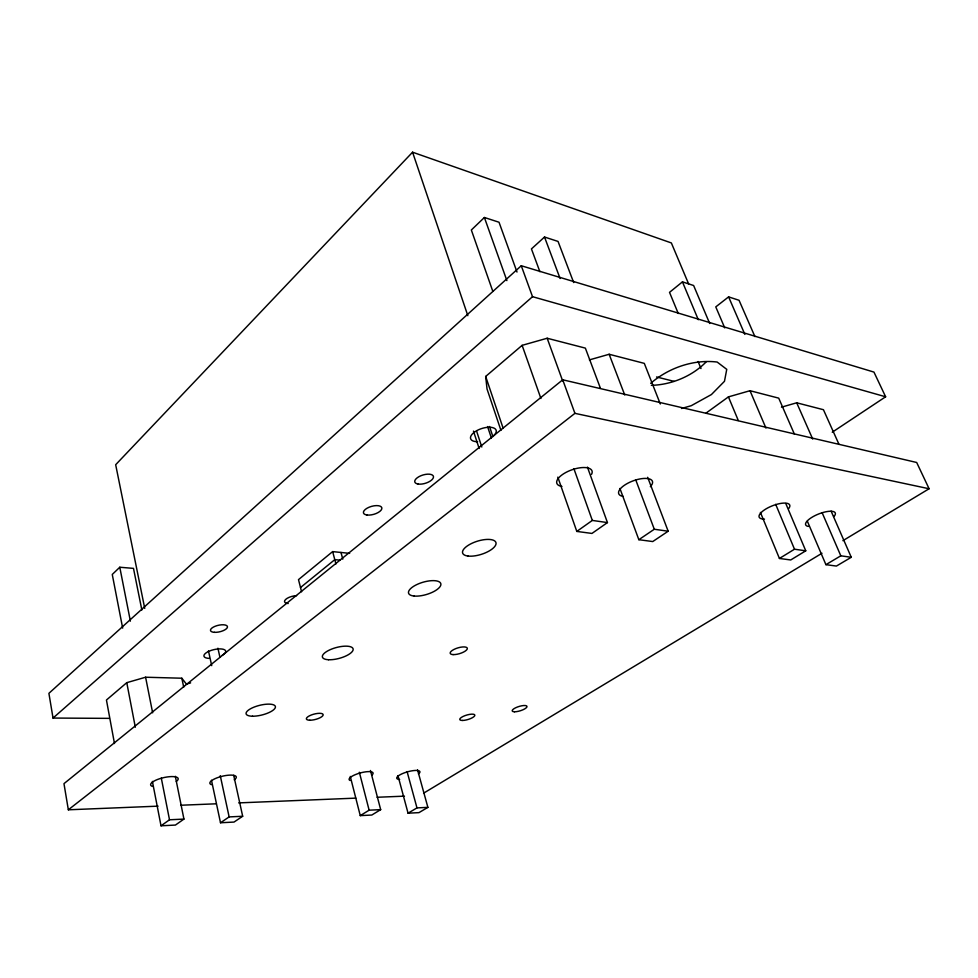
<?xml version="1.0" encoding="UTF-8"?>
<svg xmlns="http://www.w3.org/2000/svg" width="978" height="978" viewBox="0 0 978 978"><rect width="100%" height="100%" fill="white"/><g stroke="black" fill="none" stroke-linecap="round" stroke-linejoin="round"><path stroke-width="1.47" d="M650.688 383.327C668.61 367.887 693.365 359.183 717.155 362.043L726.752 369.354L724.478 381.298L711.422 394.55L691.226 405.711L681.519 408.486M688.561 283.779L671.36 242.947L412.569 152.201L115.673 464.721L144.732 608.365M706.336 361.701C692.375 376.188 671.36 384.843 651.348 385.332M141.859 610.015L133.485 568.377L119.781 567.24L112.262 574.453L122.666 628.12M517.007 272.055L499.024 222.238L484.391 217.483L471.347 230.001L492.839 291.42M573.683 282.569L558.047 241.432L544.514 237.031L531.445 248.913L539.868 271.688M832.254 432.215L885.628 396.787L873.953 372.092L521.274 265.747L48.9 693.329L53.032 718.06L109.414 718.365M53.032 718.06L532.521 296.689L885.628 396.787M190.624 682.889L186.419 684.099L181.835 678.219L145.6 677.228L126.773 682.668L106.443 700.016L114.475 743.524M500.932 430.381L487.032 388.999L485.675 376.444L522.118 345.344L547.167 338.241L585.357 348.119L600.345 388.046M349.647 553.352L332.642 551.604L298.498 579.624L301.579 591.763M300.503 587.534L334.794 559.648L340.368 560.198M709.686 323.498L693.634 285.515L682.448 281.872L669.527 292.349L678.267 313.51M842.889 540.675L929.1 488.755L916.679 462.484L562.729 379.794L63.973 783.647L68.338 809.796L158.081 806.153M68.338 809.796L574.917 413.352L929.1 488.755M754.906 336.579L739.05 300.283L728.598 296.884L715.774 306.896L724.747 327.899M706.165 412.997L728.427 396.885L750.004 390.711L778.72 398.144L794.405 434.134M152.397 781.385L161.015 825.799L169.512 819.784L183.937 819.087L175.319 776.275M557.815 477.142L576.8 531.421L592.326 520.43L607.448 522.582L587.411 467.081M183.937 819.087L175.417 825.065L161.015 825.799M607.448 522.582L591.947 533.438L576.8 531.421M211.48 780.248L220.502 822.755L229.133 816.911L242.678 816.263L233.705 775.322M619.918 488.438L638.842 539.697L654.294 529.245L668.17 531.225L647.68 477.301M242.678 816.263L234.011 822.07L220.502 822.755M668.17 531.225L652.742 541.555L638.842 539.697M350.271 776.41L360.259 815.628L369.122 810.187L380.674 809.637L370.454 770.505M760.407 512.411L779.429 558.462L794.503 549.208L805.762 550.81L785.774 503.511M380.674 809.637L371.799 815.041L360.259 815.628M805.762 550.81L790.725 559.966L779.429 558.462M423.596 793.182L821.985 553.267M397.936 775.578L408.058 813.195L416.97 807.889L427.887 807.363L417.533 769.833M807.327 521.152L825.921 564.661L840.811 555.81L851.263 557.289L831.104 511.115M427.887 807.363L418.963 812.632L408.058 813.195M851.263 557.289L836.41 566.066L825.921 564.661M781.471 407.166L796.703 402.802L823.439 409.709L838.794 443.914M589.392 359.892L609.147 354.268L644.306 363.376L660.309 403.987M180.893 805.236L215.869 803.818M238.681 802.889L355.796 798.134M377.08 797.266L404.464 796.153M656.568 376.958L674.221 381.396M796.703 402.802L812.706 439.073M728.598 296.884L744.869 334.415M822.241 512.949L840.811 555.81M750.004 390.711L765.945 428.083M682.448 281.872L698.304 319.72M775.688 504.33L794.503 549.208M728.427 396.885L738.292 420.479M698.084 361.493L700.994 368.547M609.147 354.268L624.746 395.026M544.514 237.031L560.088 278.498M635.798 480.027L654.294 529.245M521.274 265.747L532.521 296.689M562.729 379.794L574.917 413.352M547.167 338.241L562.778 381.212M484.391 217.483L506.885 280.613M573.903 468.706L592.326 520.43M522.118 345.344L540.92 398.511M412.569 152.201L467.826 315.674M485.675 376.444L503.193 428.413M489.513 426.494L492.888 436.616M487.57 426.555L491.372 438.01M476.641 431.237L481.799 447.019M473.462 431.078L479.134 448.462M407.08 771.556L416.97 807.889M340.98 552.46L342.789 559.135M332.642 551.604L335.943 563.951M359.354 772.253L369.122 810.187M217.911 648.206L219.879 657.033M208.473 650.932L211.713 665.651M220.27 775.664L229.133 816.911M181.835 678.219L183.705 687.143M145.6 677.228L152.641 712.803M119.781 567.24L130.392 621.14M161.309 778.121L169.512 819.784M126.773 682.668L135.319 727.229M288.204 603.536A8.716 3.411 -14.3 0 1 285.649 599.441A8.716 3.411 -14.3 0 1 296.603 595.675M477.655 441.701A13.435 6.161 -18.4 0 1 472.411 433.914A13.435 6.161 -18.4 0 1 491.115 427.349A13.435 6.161 -18.4 0 1 492.973 436.31M209.084 658.377A11.174 4.12 -13.1 0 1 206.089 652.864A11.174 4.12 -13.1 0 1 222.153 649.05A11.174 4.12 -13.1 0 1 222.263 655.248M561.947 486.469A18.655 7.726 -19.5 0 1 559.856 476.653A18.655 7.726 -19.5 0 1 582.032 467.594A18.655 7.726 -19.5 0 1 591.531 474.379M623.145 496.396A17.971 7.078 -20.3 0 1 622.754 486.494A17.971 7.078 -20.3 0 1 645.468 478.401A17.971 7.078 -20.3 0 1 650.346 486.689M764.478 519.11A16.443 5.685 -21.5 0 1 761.728 511.995A16.443 5.685 -21.5 0 1 781.874 503.254A16.443 5.685 -21.5 0 1 788.647 508.621M808.415 526.445A15.941 5.245 -21.8 0 1 809.747 518.768A15.941 5.245 -21.8 0 1 828.904 511.323A15.941 5.245 -21.8 0 1 834.026 516.494M399.647 779.49A12.054 3.252 -15.9 0 1 399.721 774.967A12.054 3.252 -15.9 0 1 415.137 770.456A12.054 3.252 -15.9 0 1 418.474 773.965M350.038 780.468A12.421 3.435 -15.4 0 1 361.554 772.62A12.421 3.435 -15.4 0 1 371.726 775.248M211.407 784.649A13.594 3.973 -13.7 0 1 214.94 778.72A13.594 3.973 -13.7 0 1 231.994 775.126A13.594 3.973 -13.7 0 1 234.231 779.845M152.482 786.422A14.132 4.193 -13 0 1 155.551 780.322A14.132 4.193 -13 0 1 173.351 776.605A14.132 4.193 -13 0 1 176.284 781.459M418.095 484.049A9.719 4.315 -17 0 0 433.352 477.716A9.719 4.315 -17 0 0 420.87 475.748A9.719 4.315 -17 0 0 418.095 484.049M366.982 515.003A9.523 4.132 -15.8 0 0 381.799 508.866A9.523 4.132 -15.8 0 0 369.195 507.179A9.523 4.132 -15.8 0 0 366.982 515.003M214.414 632.326A8.692 3.325 -13.1 0 0 227.471 627.032A8.692 3.325 -13.1 0 0 215.05 626.311A8.692 3.325 -13.1 0 0 214.414 632.326M309.879 720.224A8.643 2.751 -14.7 0 0 323.131 715.101A8.643 2.751 -14.7 0 0 311.346 714.979A8.643 2.751 -14.7 0 0 309.879 720.224M514.501 711.776A7.738 2.249 -17.2 0 0 526.812 707.155A7.738 2.249 -17.2 0 0 517.46 706.996A7.738 2.249 -17.2 0 0 514.501 711.776M453.083 654.6A8.949 3.007 -16.7 0 0 467.191 649.135A8.949 3.007 -16.7 0 0 455.956 648.548A8.949 3.007 -16.7 0 0 453.083 654.6M462.325 720.456A7.848 2.311 -16.6 0 0 474.709 715.774A7.848 2.311 -16.6 0 0 464.892 715.676A7.848 2.311 -16.6 0 0 462.325 720.456M252.52 716.214A15.086 4.963 -14 0 0 275.405 707.302A15.086 4.963 -14 0 0 254.353 706.996A15.086 4.963 -14 0 0 252.52 716.214M328.51 659.734A15.88 5.611 -15 0 0 353.058 650.089A15.88 5.611 -15 0 0 331.725 649.037A15.88 5.611 -15 0 0 328.51 659.734M414.195 596.054A16.834 6.381 -16.5 0 0 440.65 585.553A16.834 6.381 -16.5 0 0 419.134 583.56A16.834 6.381 -16.5 0 0 414.195 596.054M468.022 556.054A17.47 6.87 -17.5 0 0 495.687 545.003A17.47 6.87 -17.5 0 0 474.122 542.35A17.47 6.87 -17.5 0 0 468.022 556.054"/></g></svg>
